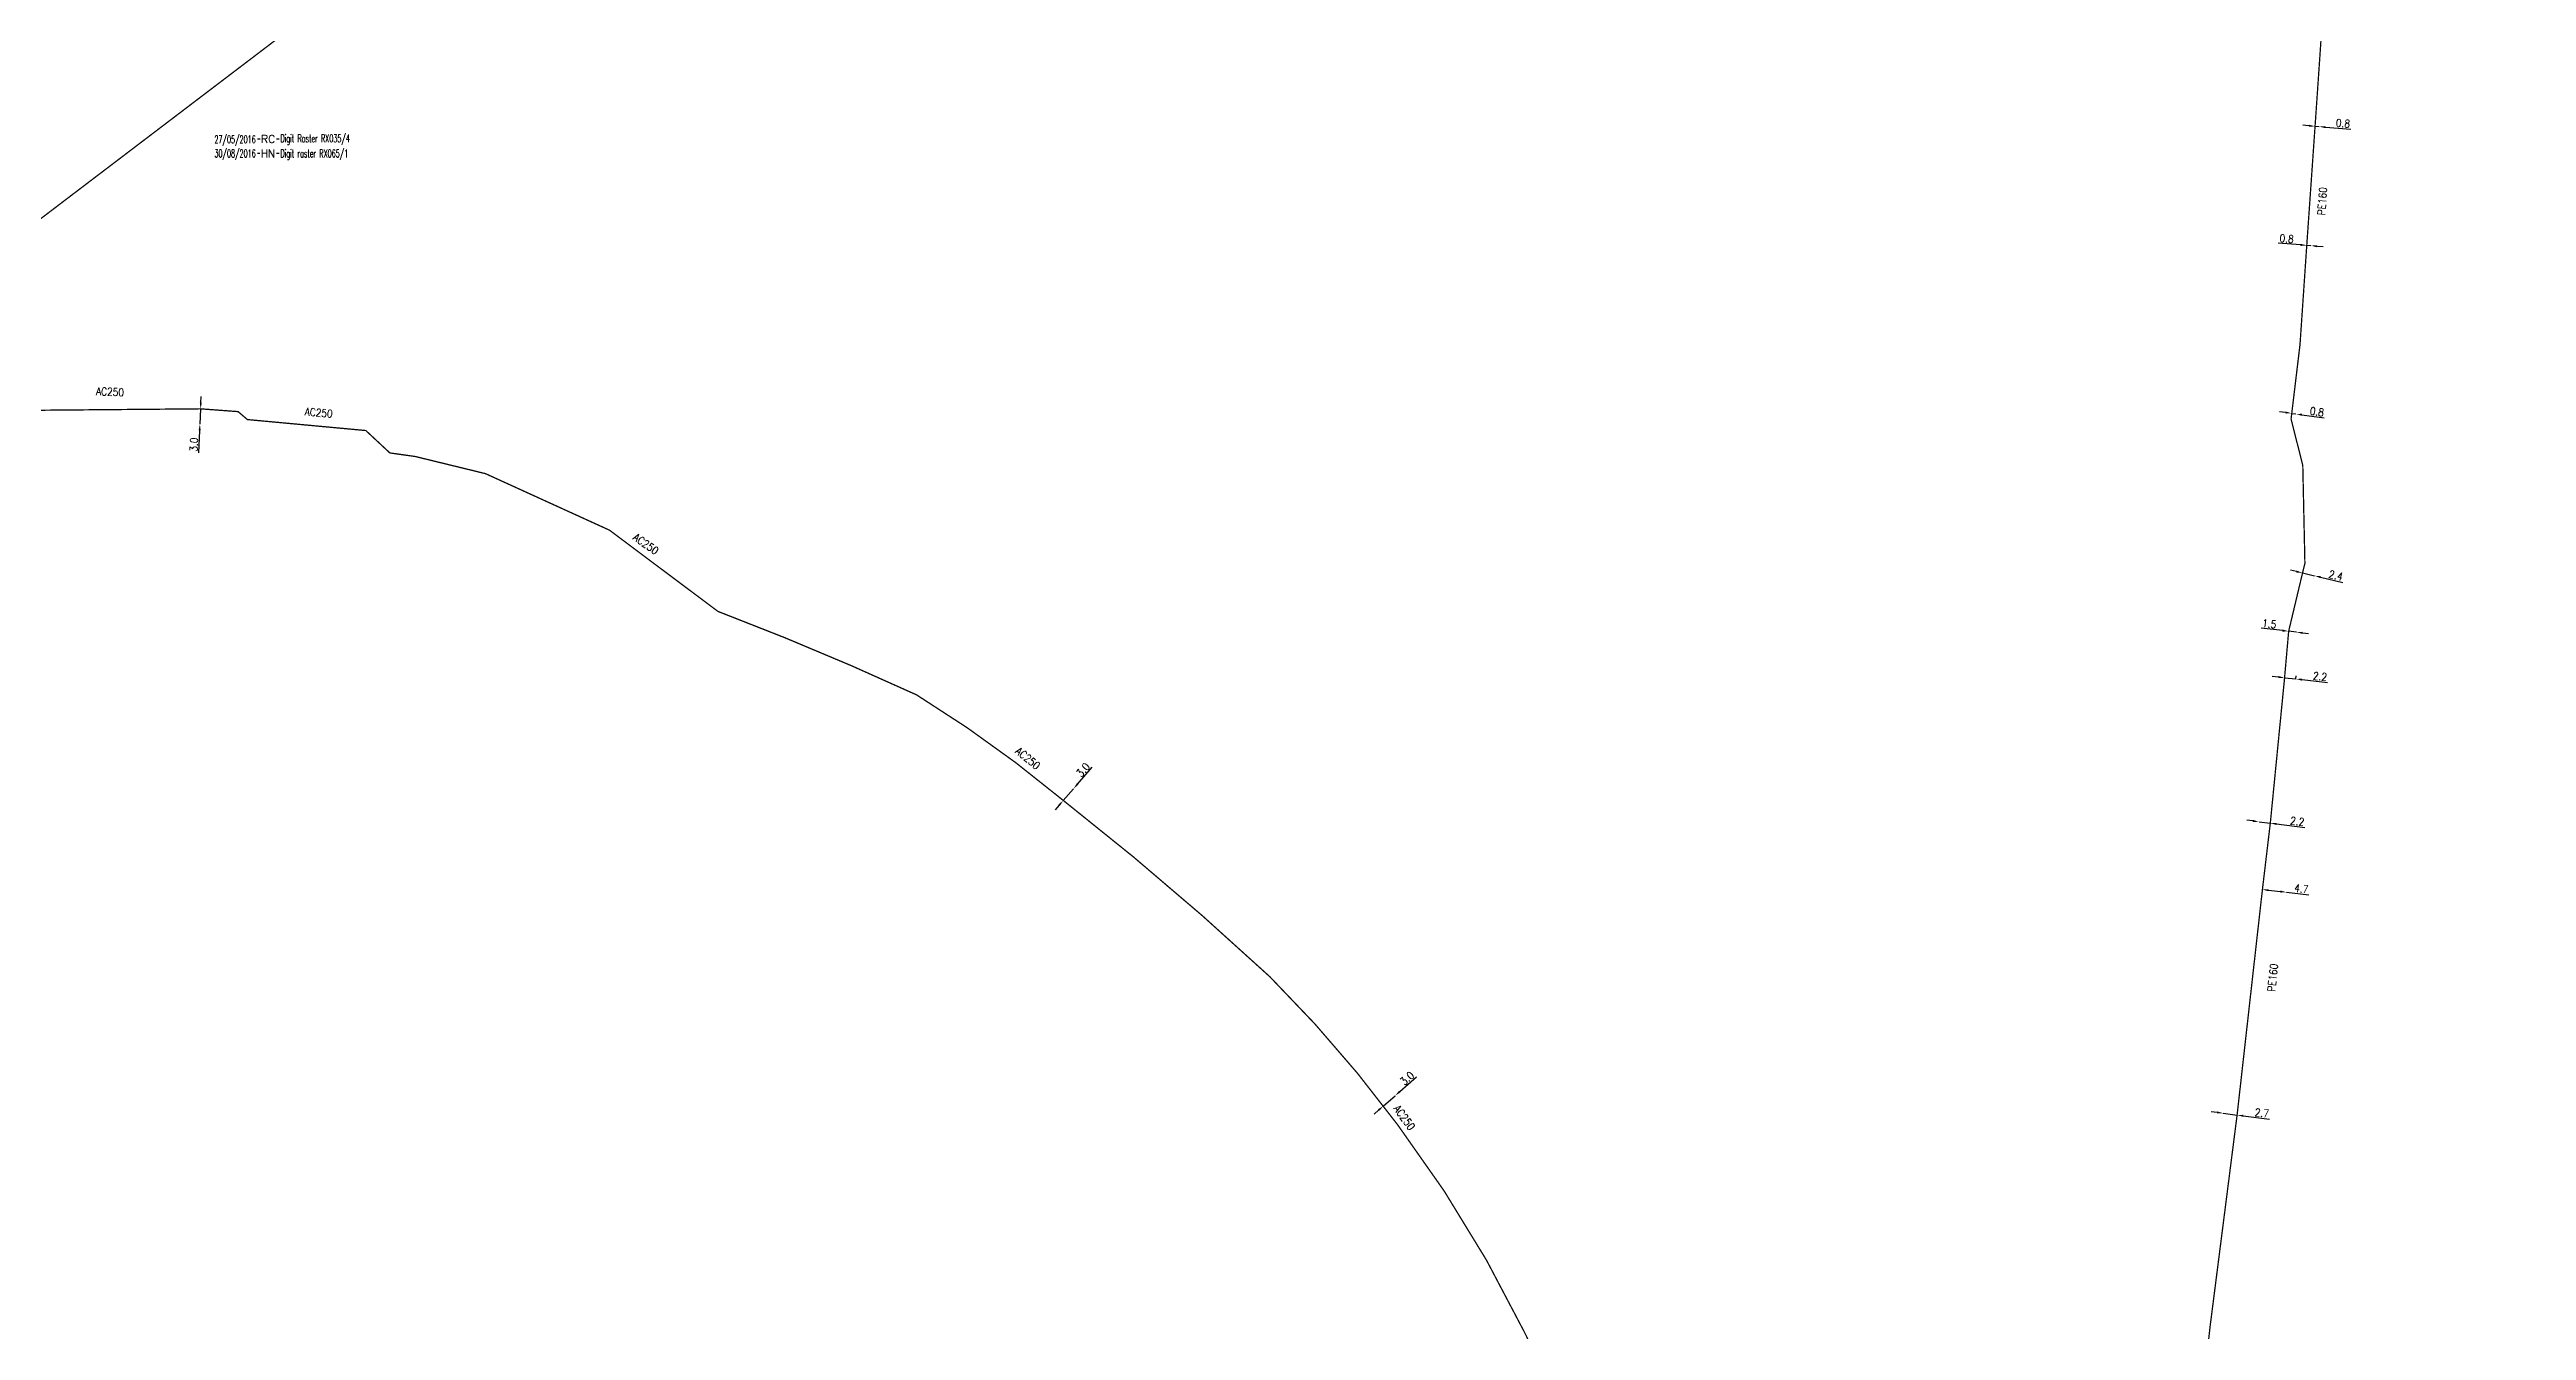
# Model space of a CAD drawing. Header units: millimetres. Extents: x 151000 to 151988, y 126000 to 127000.
# Drawn here: x 151477.5 to 151957.9, y 126503.3 to 126751.7 of the extents above; entities that cross this region are included whole.
import ezdxf
from ezdxf.enums import TextEntityAlignment as Align

# ---------------------------------------------------------------- set-up
doc = ezdxf.new("R2010")
doc.units = ezdxf.units.MM
doc.layers.get('0').update_dxf_attribs({"linetype": 'CONTINUOUS'})
doc.layers.add('G_120', color=4, linetype='CONTINUOUS')
doc.layers.add('G_910', color=7, linetype='CONTINUOUS')
doc.styles.get("Standard").update_dxf_attribs({"font": 'romans.shx', "width": 0.85})
doc.linetypes.add('G_CROSS_COUNTRY', pattern='A,8,-7.08,["CROSS COUNTRY",Standard,S=1,R=0,X=-6.34,Y=-0.5],-7.08', length=22.16)
doc.linetypes.add('G_typB_PE', pattern='A,5,-0.3,["o",Standard,S=1.5,R=0,X=0,Y=-0.5],-1.65', length=6.95)
doc.dimstyles.get("Standard").update_dxf_attribs({"dimtxt": 1.5, "dimasz": 1.2, "dimexe": 0.625, "dimexo": 0.625, "dimgap": 0.25, "dimtad": 1, "dimdec": 1, "dimzin": 0, "dimdsep": 46, "dimtxsty": 'Standard', "dimcen": -0.5, "dimadec": 0, "dimazin": 0, "dimtfac": 1, "dimtdec": 1, "dimtmove": 0, "dimatfit": 3, "dimfxl": 0, "dimtolj": 1, "dimtzin": 0, "dimarcsym": 0})

# ---------------------------------------------------------------- blocks, each defined once
blk = doc.blocks.new('*D22')
at = {"layer": 'G_120', "color": 0, "linetype": 'Continuous', "lineweight": -2, "ltscale": 0.25, "transparency": 16777216}
for p, q in [((151915.7, 126736.94), (151914.5, 126737.03)), ((151916.89, 126736.84), (151917.69, 126736.78)), ((151917.64, 126736.16), (151917.64, 126736.16)), ((151918.89, 126736.68), (151923.8, 126736.3))]:
    blk.add_line(p, q, dxfattribs=at)
at = {"layer": 'G_120', "color": 0, "linetype": 'Continuous', "ltscale": 0.25, "transparency": 16777216}
for points in [[(151915.71, 126737.14), (151915.68, 126736.74), (151916.89, 126736.84)], [(151918.9, 126736.88), (151918.87, 126736.49), (151917.69, 126736.78)]]:
    blk.add_solid(points, dxfattribs=at)
at = {"layer": 'G_120', "color": 0, "linetype": 'Continuous', "ltscale": 0.25, "transparency": 16777216, "insert": (151922.3, 126737.42), "char_height": 1.5, "attachment_point": 5, "rotation": 355.4953}
blk.add_mtext('\\A1;0.8', dxfattribs=at)
blk = doc.blocks.new('*D23')
at = {"layer": 'G_120', "color": 0, "linetype": 'Continuous', "lineweight": -2, "ltscale": 0.25, "transparency": 16777216}
for p, q in [((151913.29, 126650.49), (151912.12, 126650.76)), ((151914.46, 126650.22), (151916.79, 126649.68)), ((151916.65, 126649.07), (151916.65, 126649.07)), ((151917.96, 126649.4), (151922.28, 126648.4))]:
    blk.add_line(p, q, dxfattribs=at)
at = {"layer": 'G_120', "color": 0, "linetype": 'Continuous', "ltscale": 0.25, "transparency": 16777216}
for points in [[(151913.33, 126650.69), (151913.24, 126650.3), (151914.46, 126650.22)], [(151918.01, 126649.6), (151917.92, 126649.21), (151916.79, 126649.68)]]:
    blk.add_solid(points, dxfattribs=at)
at = {"layer": 'G_120', "color": 0, "linetype": 'Continuous', "ltscale": 0.25, "transparency": 16777216, "insert": (151920.93, 126649.74), "char_height": 1.5, "attachment_point": 5, "rotation": 346.9115}
blk.add_mtext('\\A1;2.4', dxfattribs=at)
blk = doc.blocks.new('*D24')
at = {"layer": 'G_120', "color": 0, "linetype": 'Continuous', "lineweight": -2, "ltscale": 0.25, "transparency": 16777216}
for p, q in [((151909.79, 126630.03), (151908.6, 126630.17)), ((151910.99, 126629.9), (151913.17, 126629.66)), ((151913.17, 126629.66), (151913.24, 126630.28)), ((151914.37, 126629.53), (151919.32, 126628.99))]:
    blk.add_line(p, q, dxfattribs=at)
at = {"layer": 'G_120', "color": 0, "linetype": 'Continuous', "ltscale": 0.25, "transparency": 16777216}
for points in [[(151909.82, 126630.23), (151909.77, 126629.84), (151910.99, 126629.9)], [(151914.39, 126629.73), (151914.35, 126629.33), (151913.17, 126629.66)]]:
    blk.add_solid(points, dxfattribs=at)
at = {"layer": 'G_120', "color": 0, "linetype": 'Continuous', "ltscale": 0.25, "transparency": 16777216, "insert": (151917.85, 126630.16), "char_height": 1.5, "attachment_point": 5, "rotation": 353.7331}
blk.add_mtext('\\A1;2.2', dxfattribs=at)
blk = doc.blocks.new('*D25')
at = {"layer": 'G_120', "color": 0, "linetype": 'Continuous', "lineweight": -2, "ltscale": 0.25, "transparency": 16777216}
for p, q in [((151907.87, 126588.69), (151910.16, 126588.44)), ((151911.28, 126587.69), (151911.28, 126587.69)), ((151911.35, 126588.31), (151915.7, 126587.83))]:
    blk.add_line(p, q, dxfattribs=at)
at = {"layer": 'G_120', "color": 0, "linetype": 'Continuous', "ltscale": 0.25, "transparency": 16777216}
for points in [[(151907.9, 126588.89), (151907.85, 126588.5), (151906.68, 126588.83)], [(151910.18, 126588.64), (151910.14, 126588.24), (151911.35, 126588.31)]]:
    blk.add_solid(points, dxfattribs=at)
at = {"layer": 'G_120', "color": 0, "linetype": 'Continuous', "ltscale": 0.25, "transparency": 16777216, "insert": (151914.23, 126589), "char_height": 1.5, "attachment_point": 5, "rotation": 353.7017}
blk.add_mtext('\\A1;4.7', dxfattribs=at)
blk = doc.blocks.new('*D27')
at = {"layer": 'G_120', "color": 0, "linetype": 'Continuous', "lineweight": -2, "transparency": 16777216}
for p, q in [((151911.18, 126681.33), (151909.99, 126681.5)), ((151912.37, 126681.17), (151913.16, 126681.06)), ((151914.35, 126680.89), (151918.68, 126680.29))]:
    blk.add_line(p, q, dxfattribs=at)
at = {"layer": 'G_120', "color": 0, "linetype": 'Continuous', "transparency": 16777216}
for points in [[(151911.21, 126681.53), (151911.16, 126681.14), (151912.37, 126681.17)], [(151914.38, 126681.09), (151914.32, 126680.69), (151913.16, 126681.06)]]:
    blk.add_solid(points, dxfattribs=at)
at = {"layer": 'G_120', "color": 0, "linetype": 'Continuous', "transparency": 16777216, "insert": (151917.25, 126681.5), "char_height": 1.5, "attachment_point": 5, "rotation": 352.045}
blk.add_mtext('\\A1;0.8', dxfattribs=at)
blk = doc.blocks.new('*D28')
at = {"layer": 'G_120', "color": 0, "linetype": 'Continuous', "lineweight": -2, "transparency": 16777216}
for p, q in [((151914.08, 126713.84), (151909.72, 126714.19)), ((151916.07, 126713.69), (151915.28, 126713.75)), ((151917.27, 126713.59), (151918.47, 126713.5))]:
    blk.add_line(p, q, dxfattribs=at)
at = {"layer": 'G_120', "color": 0, "linetype": 'Continuous', "transparency": 16777216}
for points in [[(151914.1, 126714.04), (151914.06, 126713.64), (151915.28, 126713.75)], [(151917.29, 126713.79), (151917.25, 126713.39), (151916.07, 126713.69)]]:
    blk.add_solid(points, dxfattribs=at)
at = {"layer": 'G_120', "color": 0, "linetype": 'Continuous', "transparency": 16777216, "insert": (151911.38, 126715.06), "char_height": 1.5, "attachment_point": 5, "rotation": 355.5063}
blk.add_mtext('\\A1;0.8', dxfattribs=at)
blk = doc.blocks.new('*D33')
at = {"layer": 'G_120', "color": 0, "linetype": 'G_typB_PE', "lineweight": -2, "transparency": 16777216}
for p, q in [((151897.91, 126545.6), (151896.72, 126545.75)), ((151899.1, 126545.45), (151901.77, 126545.1)), ((151901.85, 126545.72), (151901.85, 126545.72)), ((151902.96, 126544.95), (151908.03, 126544.3))]:
    blk.add_line(p, q, dxfattribs=at)
at = {"layer": 'G_120', "color": 0, "linetype": 'G_typB_PE', "transparency": 16777216}
for points in [[(151897.93, 126545.8), (151897.88, 126545.4), (151899.1, 126545.45)], [(151902.99, 126545.15), (151902.94, 126544.75), (151901.77, 126545.1)]]:
    blk.add_solid(points, dxfattribs=at)
at = {"layer": 'G_120', "color": 0, "linetype": 'G_typB_PE', "transparency": 16777216, "insert": (151906.58, 126545.5), "char_height": 1.5, "attachment_point": 5, "rotation": 352.7181}
blk.add_mtext('\\A1;2.7', dxfattribs=at)
blk = doc.blocks.new('*D34')
at = {"layer": 'G_120', "color": 0, "linetype": 'Continuous', "lineweight": -2, "transparency": 16777216}
for p, q in [((151904.84, 126602.13), (151903.65, 126602.28)), ((151906.03, 126601.98), (151908.21, 126601.7)), ((151908.29, 126602.32), (151908.29, 126602.32)), ((151909.4, 126601.55), (151914.89, 126600.86))]:
    blk.add_line(p, q, dxfattribs=at)
at = {"layer": 'G_120', "color": 0, "linetype": 'Continuous', "transparency": 16777216}
for points in [[(151904.86, 126602.33), (151904.81, 126601.93), (151906.03, 126601.98)], [(151909.43, 126601.75), (151909.38, 126601.35), (151908.21, 126601.7)]]:
    blk.add_solid(points, dxfattribs=at)
at = {"layer": 'G_120', "color": 0, "linetype": 'Continuous', "transparency": 16777216, "insert": (151913.44, 126602.05), "char_height": 1.5, "attachment_point": 5, "rotation": 352.7865}
blk.add_mtext('\\A1;2.2', dxfattribs=at)
blk = doc.blocks.new('*D35')
at = {"layer": 'G_120', "color": 0, "linetype": 'Continuous', "lineweight": -2, "transparency": 16777216}
for p, q in [((151910.58, 126639.05), (151906.42, 126639.52)), ((151913.26, 126638.74), (151911.77, 126638.91)), ((151914.46, 126638.61), (151915.65, 126638.47))]:
    blk.add_line(p, q, dxfattribs=at)
at = {"layer": 'G_120', "color": 0, "linetype": 'Continuous', "transparency": 16777216}
for points in [[(151910.6, 126639.25), (151910.56, 126638.85), (151911.77, 126638.91)], [(151914.48, 126638.81), (151914.43, 126638.41), (151913.26, 126638.74)]]:
    blk.add_solid(points, dxfattribs=at)
at = {"layer": 'G_120', "color": 0, "linetype": 'Continuous', "transparency": 16777216, "insert": (151908.02, 126640.35), "char_height": 1.5, "attachment_point": 5, "rotation": 353.481}
blk.add_mtext('\\A1;1.5', dxfattribs=at)
blk = doc.blocks.new('*D51')
at = {"layer": 'G_120', "color": 0, "linetype": 'Continuous', "lineweight": -2, "transparency": 16777216}
for p, q in [((151739.37, 126549.64), (151742.66, 126552.52)), ((151735.31, 126546.08), (151734.41, 126545.29)), ((151736.21, 126546.87), (151738.47, 126548.85))]:
    blk.add_line(p, q, dxfattribs=at)
at = {"layer": 'G_120', "color": 0, "linetype": 'Continuous', "transparency": 16777216}
for points in [[(151735.18, 126546.23), (151735.44, 126545.93), (151736.21, 126546.87)], [(151739.24, 126549.79), (151739.51, 126549.49), (151738.47, 126548.85)]]:
    blk.add_solid(points, dxfattribs=at)
at = {"layer": 'G_120', "color": 0, "linetype": 'Continuous', "transparency": 16777216, "insert": (151740.81, 126552.23), "char_height": 1.5, "attachment_point": 5, "rotation": 41.1651}
blk.add_mtext('\\A1;3.0', dxfattribs=at)
blk = doc.blocks.new('*D52')
at = {"layer": 'G_120', "color": 0, "linetype": 'Continuous', "lineweight": -2, "transparency": 16777216}
for p, q in [((151676.89, 126609.28), (151679.76, 126612.57)), ((151674.13, 126606.11), (151676.1, 126608.37)), ((151673.34, 126605.21), (151672.55, 126604.3))]:
    blk.add_line(p, q, dxfattribs=at)
at = {"layer": 'G_120', "color": 0, "linetype": 'Continuous', "transparency": 16777216}
for points in [[(151676.74, 126609.41), (151677.04, 126609.15), (151676.1, 126608.37)], [(151673.19, 126605.34), (151673.49, 126605.08), (151674.13, 126606.11)]]:
    blk.add_solid(points, dxfattribs=at)
at = {"layer": 'G_120', "color": 0, "linetype": 'Continuous', "transparency": 16777216, "insert": (151677.96, 126612.03), "char_height": 1.5, "attachment_point": 5, "rotation": 48.9177}
blk.add_mtext('\\A1;3.0', dxfattribs=at)
blk = doc.blocks.new('*D53')
at = {"layer": 'G_120', "color": 0, "linetype": 'Continuous', "lineweight": -2, "transparency": 16777216}
for p, q in [((151506.82, 126682.05), (151506.69, 126679.06)), ((151506.87, 126683.25), (151506.92, 126684.45)), ((151506.64, 126677.86), (151506.45, 126673.49))]:
    blk.add_line(p, q, dxfattribs=at)
at = {"layer": 'G_120', "color": 0, "linetype": 'Continuous', "transparency": 16777216}
for points in [[(151506.67, 126683.26), (151507.07, 126683.24), (151506.82, 126682.05)], [(151506.44, 126677.87), (151506.84, 126677.85), (151506.69, 126679.06)]]:
    blk.add_solid(points, dxfattribs=at)
at = {"layer": 'G_120', "color": 0, "linetype": 'Continuous', "transparency": 16777216, "insert": (151505.52, 126675.12), "char_height": 1.5, "attachment_point": 5, "rotation": 87.5194}
blk.add_mtext('\\A1;3.0', dxfattribs=at)
blk = doc.blocks.new('GIS_MODF')
at = {"color": 0, "linetype": 'Continuous', "flags": 128}
for points in [[(-2.18, -0.01), (-1.68, -0.01)], [(1.52, -0.01), (2.02, -0.01)]]:
    blk.add_lwpolyline(points, dxfattribs=at)
at = {"color": 0, "linetype": 'Continuous', "width": 0.5}
blk.add_attdef('DATE', text='', height=1.5, dxfattribs=at).set_placement((-2.5, -0.8), align=Align.RIGHT)
at = {"color": 0, "linetype": 'Continuous', "width": 1.771291}
blk.add_attdef('USER', text='', height=1.5, dxfattribs=at).set_placement((-1.51, -0.8), (1.28, -0.8), align=Align.FIT)
at = {"color": 0, "linetype": 'Continuous', "width": 0.5}
blk.add_attdef('DESC', (2.29, -0.8), '', height=1.5, dxfattribs=at)

msp = doc.modelspace()

# ---------------------------------------------------------------- linework, layer by layer
at = {"layer": 'G_120', "linetype": 'G_typB_PE', "ltscale": 0.5, "const_width": 0.25, "flags": 128}
msp.add_lwpolyline([(151874.76, 126300.99), (151875.35, 126306.36), (151879.46, 126343.34), (151880.86, 126356.01), (151886.55, 126408.31), (151889.13, 126431.22), (151894.22, 126482.99), (151894.3, 126483.88), (151895.25, 126488.29), (151895, 126490.16), (151896.08, 126500), (151896.54, 126504.15), (151901.77, 126545.1), (151906.68, 126588.83), (151908.21, 126601.7), (151910.92, 126629.28), (151911.77, 126638.91), (151914.46, 126650.22), (151914.92, 126652.07), (151914.51, 126671.07), (151912.25, 126680.03, -0.091944), (151912.25, 126680.12), (151912.37, 126681.17), (151913.97, 126694.51), (151915.28, 126713.75), (151916.89, 126736.84), (151917.8, 126750.05), (151919.95, 126782.4), (151921.29, 126821.11), (151922.78, 126831.18), (151924.72, 126840.82), (151927.2, 126850.53), (151929.95, 126861.27), (151935.67, 126889.67), (151938.11, 126899.37), (151941.31, 126914.02), (151946.64, 126938.45), (151951.94, 126962.88), (151955.91, 126987.56), (151957.65, 126999.38), (151957.76, 127000)], format="xyb", dxfattribs=at)
at = {"layer": 'G_120', "linetype": 'G_CROSS_COUNTRY', "const_width": 0.25}
msp.add_lwpolyline([(151764.26, 126935.68), (151754.98, 126927.15), (151735.9, 126909.89), (151731.22, 126905.55), (151712.05, 126892.41), (151700.42, 126889.71), (151700.42, 126889.71), (151433.76, 126686.94), (151417.74, 126679.28), (151412.13, 126677.06), (151405.77, 126674.47), (151342.67, 126657.31), (151261.37, 126635.61), (151221.67, 126625.34), (151203.45, 126620.26), (151202.55, 126620.06), (151202.55, 126620.06), (151082.02, 126589.17), (151029.62, 126576.02), (151027.17, 126575.45), (151000, 126570.94)], dxfattribs=at)
at = {"layer": 'G_120', "linetype": 'G_CROSS_COUNTRY'}
msp.add_lwpolyline([(151785.27, 126458.94, 0.25, 0.25, -0.002529), (151763.56, 126503, 0.25, 0.25, 0.047839), (151738.95, 126543.24, 0.25, 0.25, 0.037431), (151714.19, 126571.92, 0.25, 0.25, 0.021315), (151674.13, 126606.11, 0.25, 0.25, 0.035793), (151645.68, 126626.58, 0.25, 0.25, 0.01728), (151607.15, 126642.77, 0.25, 0.25, 0), (151607.15, 126642.77, 0.25, 0.25, 0), (151586.12, 126658.52, 0.25, 0.25, 0), (151586.12, 126658.52, 0.25, 0.25, 0), (151562.08, 126669.48, 0.25, 0.25, 0), (151548.48, 126672.8, 0.25, 0.25, 0), (151543.53, 126673.5, 0.25, 0.25, 0), (151538.87, 126677.84, 0.25, 0.25, 0), (151515.9, 126679.97, 0.25, 0.25, 0), (151514.1, 126681.51, 0.25, 0.25, 0), (151506.82, 126682.05, 0.25, 0.25, 0), (151473.58, 126681.76, 0.25, 0.25, 0)], format="xyseb", dxfattribs=at)

# ---------------------------------------------------------------- block references
at = {"layer": 'G_910'}
ref = msp.add_blockref('GIS_MODF', (151520.02, 126731.62), dxfattribs=at)
ref.add_attrib('DATE', '30/08/2016', dxfattribs={"layer": '0', "color": 0, "linetype": 'Continuous', "height": 1.5, "width": 0.5}).set_placement((151517.52, 126730.82), align=Align.RIGHT)
ref.add_attrib('USER', 'HN', dxfattribs={"layer": '0', "color": 0, "linetype": 'Continuous', "height": 1.5, "width": 0.97421}).set_placement((151518.51, 126730.82), (151521.29, 126730.82), align=Align.FIT)
ref.add_attrib('DESC', 'Digit raster RX065/1', (151522.31, 126730.82), dxfattribs={"layer": '0', "color": 0, "linetype": 'Continuous', "height": 1.5, "width": 0.5})
ref = msp.add_blockref('GIS_MODF', (151520.03, 126734.42), dxfattribs=at)
ref.add_attrib('DATE', '27/05/2016', dxfattribs={"layer": '0', "color": 0, "linetype": 'Continuous', "height": 1.5, "width": 0.5}).set_placement((151517.52, 126733.55), align=Align.RIGHT)
ref.add_attrib('USER', 'RC', dxfattribs={"layer": '0', "color": 0, "linetype": 'Continuous', "height": 1.5, "rotation": 360, "width": 0.99919}).set_placement((151518.53, 126733.62), (151521.31, 126733.62), align=Align.FIT)
ref.add_attrib('DESC', 'Digit Raster RX035/4', (151522.31, 126733.75), dxfattribs={"layer": '0', "color": 0, "linetype": 'Continuous', "height": 1.5, "width": 0.5})

# ---------------------------------------------------------------- texts
at = {"layer": 'G_120', "linetype": 'Continuous', "width": 0.85}
for s, rotation, p in [('PE160', 85.9996, (151918.85, 126719.54)), ('AC250', 357.5194, (151486.53, 126684.73)), ('AC250', 354.69, (151526.97, 126680.81)), ('AC250', 324.8922, (151590.55, 126656.79)), ('AC250', 320.1223, (151664.69, 126615.44)), ('PE160', 83.7547, (151909.12, 126568.94)), ('AC250', 306.0899, (151738.07, 126546.34))]:
    msp.add_text(s, height=1.5, rotation=rotation, dxfattribs=at).set_placement(p)

# ---------------------------------------------------------------- dimensions: what is measured, and where the dimension line sits
at = {"layer": 'G_120', "linetype": 'Continuous', "ltscale": 0.25}
for base, p1, p2, angle, picture, middle in [((151916.89, 126736.84), (151917.69, 126736.78), (151916.89, 126736.84), 175.4953, '*D22', (151922.22, 126736.42)), ((151914.46, 126650.22), (151916.79, 126649.68), (151914.46, 126650.22), 166.9115, '*D23', (151920.71, 126648.77)), ((151910.99, 126629.9), (151913.11, 126629.04), (151910.92, 126629.28), 173.7331, '*D24', (151917.74, 126629.16)), ((151906.68, 126588.83), (151911.35, 126588.31), (151906.68, 126588.83), 173.7017, '*D25', (151914.12, 126588))]:
    dim = msp.add_linear_dim(base=base, p1=p1, p2=p2, angle=angle, dimstyle='Standard', override={"dimse2": 1, "dimtmove": 0}, dxfattribs=at)
    dim.commit()
    dim.dimension.update_dxf_attribs({"geometry": picture, "text_midpoint": middle, "dimtype": 161})
at = {"layer": 'G_120', "linetype": 'Continuous'}
for base, p1, p2, angle, picture, middle, dimtype in [((151915.28, 126713.75), (151916.07, 126713.69), (151915.28, 126713.75), 175.5063, '*D28', (151911.3, 126714.06), 161), ((151912.37, 126681.17), (151913.16, 126681.06), (151912.37, 126681.17), 172.045, '*D27', (151917.11, 126680.5), 161), ((151911.77, 126638.91), (151913.26, 126638.74), (151911.77, 126638.91), 353.481, '*D35', (151907.91, 126639.36), 160), ((151908.21, 126601.7), (151906.03, 126601.98), (151908.21, 126601.7), 352.7865, '*D34', (151913.32, 126601.06), 160)]:
    dim = msp.add_linear_dim(base=base, p1=p1, p2=p2, angle=angle, dimstyle='Standard', dxfattribs=at)
    dim.commit()
    dim.dimension.update_dxf_attribs({"geometry": picture, "text_midpoint": middle, "dimtype": dimtype})
for base, p1, p2, angle, picture, middle in [((151506.69, 126679.06), (151506.82, 126682.05), (151506.69, 126679.06), 87.5194, '*D53', (151506.52, 126675.08)), ((151676.1, 126608.37), (151674.13, 126606.11), (151676.1, 126608.37), 228.9177, '*D52', (151678.72, 126611.38)), ((151738.47, 126548.85), (151736.21, 126546.87), (151738.47, 126548.85), 221.1651, '*D51', (151741.47, 126551.47))]:
    dim = msp.add_linear_dim(base=base, p1=p1, p2=p2, angle=angle, dimstyle='Standard', override={"dimscale": 1, "dimlfac": 1, "dimlunit": 2, "dimatfit": 0}, dxfattribs=at)
    dim.commit()
    dim.dimension.update_dxf_attribs({"geometry": picture, "text_midpoint": middle, "dimtype": 160})
at = {"layer": 'G_120', "linetype": 'G_typB_PE'}
dim = msp.add_linear_dim(base=(151901.77, 126545.1), p1=(151899.1, 126545.45), p2=(151901.77, 126545.1), angle=352.7181, dimstyle='Standard', dxfattribs=at)
dim.commit()
dim.dimension.update_dxf_attribs({"geometry": '*D33', "text_midpoint": (151906.46, 126544.51), "dimtype": 160})

doc.saveas('drawing.dxf')
